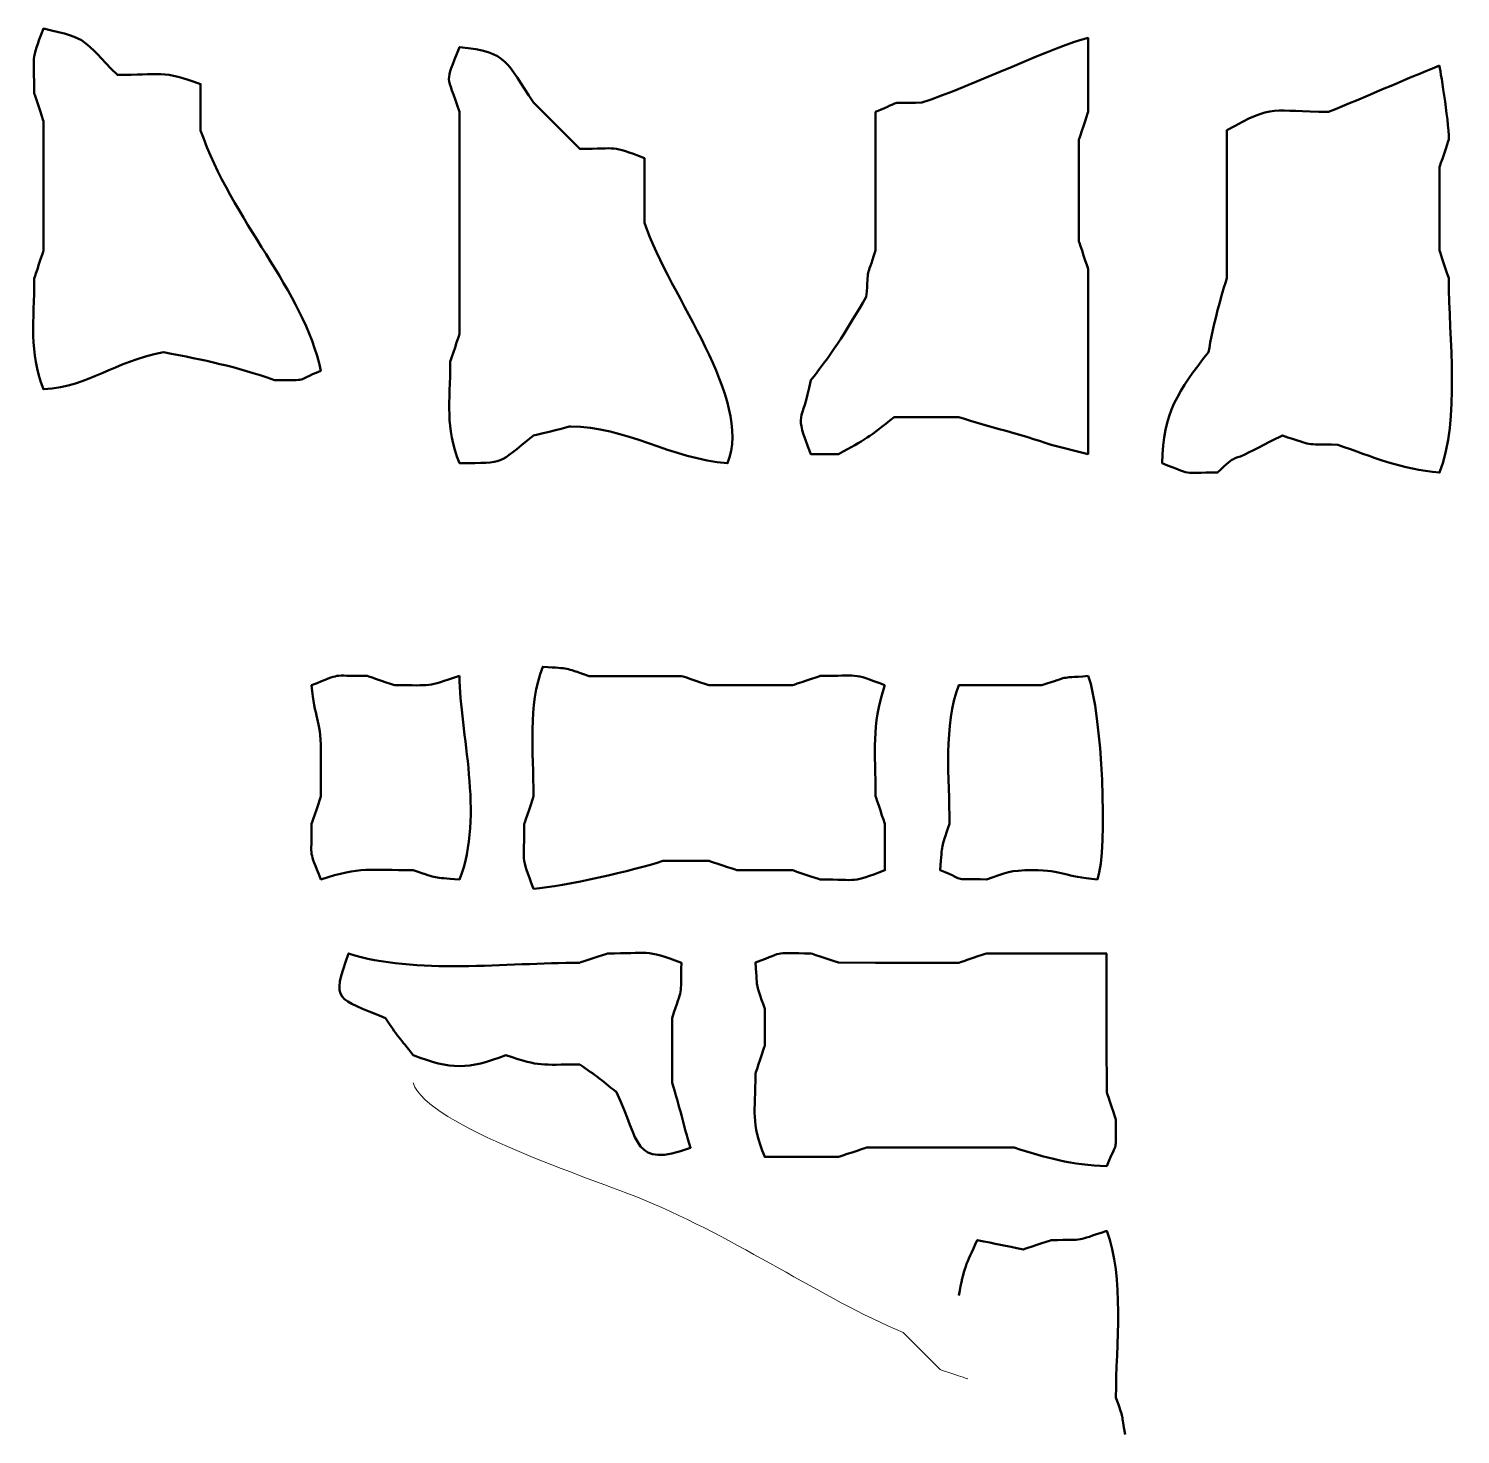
# Model space of a CAD drawing. Header units: centimetres. Extents: x -27.1 to 25.8, y -20 to 19.
# Drawn here: x -0.483 to 1.265, y -12.765 to -11.05 of the extents above; entities that cross this region are included whole.
import ezdxf

# ---------------------------------------------------------------- set-up
doc = ezdxf.new("R2010")
doc.units = ezdxf.units.CM
doc.header["$MEASUREMENT"] = 0
doc.layers.add('layer 1', color=7, linetype='Continuous')

msp = doc.modelspace()

# ---------------------------------------------------------------- linework, layer by layer
at = {"layer": 'layer 1', "color": 225, "lineweight": 50}
for points, knots in [([(-0.27271, -11.17429), (-0.27271, -11.17429), (-0.27271, -11.11789), (-0.27271, -11.11789), (-0.27271, -11.11789), (-0.31714, -11.10064), (-0.32423, -11.10661), (-0.37425, -11.10661), (-0.37425, -11.10661), (-0.41781, -11.06401), (-0.40769, -11.06216), (-0.46452, -11.0502), (-0.46452, -11.0502), (-0.48061, -11.0916), (-0.4758, -11.08152), (-0.4758, -11.12918), (-0.4758, -11.12918), (-0.47553, -11.12985), (-0.4652, -11.16115), (-0.46452, -11.16302), (-0.46452, -11.16302), (-0.46452, -11.16302), (-0.46452, -11.20815), (-0.46452, -11.20815), (-0.46452, -11.20815), (-0.46452, -11.20815), (-0.46452, -11.32099), (-0.46452, -11.32099), (-0.46452, -11.32099), (-0.46479, -11.32166), (-0.47512, -11.35294), (-0.4758, -11.35483), (-0.4758, -11.35483), (-0.47582, -11.40819), (-0.48264, -11.44351), (-0.46452, -11.49022), (-0.46452, -11.49022), (-0.4053, -11.48565), (-0.38184, -11.45717), (-0.31785, -11.44508), (-0.31785, -11.44508), (-0.26648, -11.45479), (-0.23113, -11.46209), (-0.18247, -11.47892), (-0.18247, -11.47892), (-0.1371, -11.47894), (-0.16013, -11.48087), (-0.12604, -11.46765), (-0.12604, -11.46765), (-0.14691, -11.36861), (-0.23431, -11.28529), (-0.27271, -11.17429)], [0, 0, 0, 0, 0.0714286, 0.0714286, 0.0714286, 0.0714286, 0.1428571, 0.1428571, 0.1428571, 0.1428571, 0.2142857, 0.2142857, 0.2142857, 0.2142857, 0.2857143, 0.2857143, 0.2857143, 0.2857143, 0.3571429, 0.3571429, 0.3571429, 0.3571429, 0.4285714, 0.4285714, 0.4285714, 0.4285714, 0.5, 0.5, 0.5, 0.5, 0.5714286, 0.5714286, 0.5714286, 0.5714286, 0.6428571, 0.6428571, 0.6428571, 0.6428571, 0.7142857, 0.7142857, 0.7142857, 0.7142857, 0.7857143, 0.7857143, 0.7857143, 0.7857143, 0.8571429, 0.8571429, 0.8571429, 0.8571429, 1, 1, 1, 1]), ([(0.26886, -11.28716), (0.26886, -11.28716), (0.26886, -11.20817), (0.26886, -11.20817), (0.26886, -11.20817), (0.22743, -11.19208), (0.23755, -11.19687), (0.18987, -11.19687), (0.18987, -11.19687), (0.18987, -11.19687), (0.13347, -11.14048), (0.13347, -11.14048), (0.13347, -11.14048), (0.10053, -11.09175), (0.10333, -11.07872), (0.04321, -11.07279), (0.04321, -11.07279), (0.0248, -11.12017), (0.02734, -11.10287), (0.04321, -11.15178), (0.04321, -11.15178), (0.04321, -11.15178), (0.04321, -11.1969), (0.04321, -11.1969), (0.04321, -11.1969), (0.04321, -11.1969), (0.04321, -11.29844), (0.04321, -11.29844), (0.04321, -11.29844), (0.04321, -11.29844), (0.04321, -11.42255), (0.04321, -11.42255), (0.04321, -11.42255), (0.04294, -11.42322), (0.0326, -11.45452), (0.03191, -11.45639), (0.03191, -11.45639), (0.03191, -11.50865), (0.02531, -11.53442), (0.04321, -11.5805), (0.04321, -11.5805), (0.10154, -11.5793), (0.0876, -11.58284), (0.13346, -11.54665), (0.13346, -11.54665), (0.14532, -11.54418), (0.178, -11.53537), (0.1786, -11.53538), (0.1786, -11.53538), (0.24485, -11.53538), (0.30228, -11.57528), (0.37039, -11.5805), (0.37039, -11.5805), (0.40134, -11.50078), (0.3007, -11.37917), (0.26886, -11.28716)], [0, 0, 0, 0, 0.0666667, 0.0666667, 0.0666667, 0.0666667, 0.1333333, 0.1333333, 0.1333333, 0.1333333, 0.2, 0.2, 0.2, 0.2, 0.2666667, 0.2666667, 0.2666667, 0.2666667, 0.3333333, 0.3333333, 0.3333333, 0.3333333, 0.4, 0.4, 0.4, 0.4, 0.4666667, 0.4666667, 0.4666667, 0.4666667, 0.5333333, 0.5333333, 0.5333333, 0.5333333, 0.6, 0.6, 0.6, 0.6, 0.6666667, 0.6666667, 0.6666667, 0.6666667, 0.7333333, 0.7333333, 0.7333333, 0.7333333, 0.8, 0.8, 0.8, 0.8, 0.8666667, 0.8666667, 0.8666667, 0.8666667, 1, 1, 1, 1]), ([(0.81043, -11.55791), (0.81043, -11.55791), (0.81043, -11.34353), (0.81043, -11.34353), (0.81043, -11.34353), (0.81016, -11.34286), (0.79981, -11.31158), (0.79914, -11.30969), (0.79914, -11.30969), (0.79914, -11.30969), (0.79914, -11.18558), (0.79914, -11.18558), (0.79914, -11.18558), (0.79941, -11.18491), (0.80975, -11.15361), (0.81043, -11.15174), (0.81043, -11.15174), (0.81043, -11.15174), (0.81042, -11.06148), (0.81042, -11.06148), (0.81042, -11.06148), (0.77501, -11.06898), (0.66574, -11.12155), (0.60733, -11.14048), (0.60733, -11.14048), (0.56169, -11.14154), (0.58695, -11.13748), (0.55093, -11.15176), (0.55093, -11.15176), (0.55093, -11.15176), (0.55093, -11.321), (0.55093, -11.321), (0.55093, -11.321), (0.53925, -11.35708), (0.54269, -11.33867), (0.53965, -11.3774), (0.53965, -11.3774), (0.51602, -11.41685), (0.50266, -11.44111), (0.47196, -11.47895), (0.47196, -11.47895), (0.46138, -11.53487), (0.45069, -11.51444), (0.47196, -11.56921), (0.47196, -11.56921), (0.47196, -11.56921), (0.5058, -11.56923), (0.5058, -11.56923), (0.5058, -11.56923), (0.53763, -11.5522), (0.54417, -11.54789), (0.57349, -11.5241), (0.57349, -11.5241), (0.57349, -11.5241), (0.65248, -11.5241), (0.65248, -11.5241), (0.65248, -11.5241), (0.69059, -11.53646), (0.72678, -11.54461), (0.7653, -11.55794), (0.7653, -11.55794), (0.7653, -11.55794), (0.81043, -11.56921), (0.81043, -11.56921), (0.81043, -11.56921), (0.81043, -11.56921), (0.81043, -11.55791), (0.81043, -11.55791)], [0, 0, 0, 0, 0.0555556, 0.0555556, 0.0555556, 0.0555556, 0.1111111, 0.1111111, 0.1111111, 0.1111111, 0.1666667, 0.1666667, 0.1666667, 0.1666667, 0.2222222, 0.2222222, 0.2222222, 0.2222222, 0.2777778, 0.2777778, 0.2777778, 0.2777778, 0.3333333, 0.3333333, 0.3333333, 0.3333333, 0.3888889, 0.3888889, 0.3888889, 0.3888889, 0.4444444, 0.4444444, 0.4444444, 0.4444444, 0.5, 0.5, 0.5, 0.5, 0.5555556, 0.5555556, 0.5555556, 0.5555556, 0.6111111, 0.6111111, 0.6111111, 0.6111111, 0.6666667, 0.6666667, 0.6666667, 0.6666667, 0.7222222, 0.7222222, 0.7222222, 0.7222222, 0.7777778, 0.7777778, 0.7777778, 0.7777778, 0.8333333, 0.8333333, 0.8333333, 0.8333333, 0.8888889, 0.8888889, 0.8888889, 0.8888889, 1, 1, 1, 1]), ([(1.23926, -11.09526), (1.19417, -11.11336), (1.14936, -11.13344), (1.10387, -11.15169), (1.10387, -11.15169), (1.03608, -11.15168), (1.03664, -11.14142), (0.97977, -11.17425), (0.97977, -11.17425), (0.97977, -11.17425), (0.97977, -11.35476), (0.97977, -11.35476), (0.97977, -11.35476), (0.96987, -11.38522), (0.96326, -11.41281), (0.95721, -11.44502), (0.95721, -11.44502), (0.92006, -11.49207), (0.90214, -11.51854), (0.90078, -11.58041), (0.90078, -11.58041), (0.9394, -11.5954), (0.92211, -11.5917), (0.96848, -11.5917), (0.96848, -11.5917), (0.99192, -11.56827), (0.98891, -11.57677), (1.00231, -11.56913), (1.00231, -11.56913), (1.00923, -11.56617), (1.04022, -11.55001), (1.04745, -11.54658), (1.04745, -11.54658), (1.0873, -11.55948), (1.07079, -11.55689), (1.11514, -11.55786), (1.11514, -11.55786), (1.15727, -11.57244), (1.19281, -11.58815), (1.23926, -11.59171), (1.23926, -11.59171), (1.26468, -11.52627), (1.25055, -11.42904), (1.25055, -11.35477), (1.25055, -11.35477), (1.25028, -11.35411), (1.23995, -11.32279), (1.23926, -11.32093), (1.23926, -11.32093), (1.23926, -11.32093), (1.23926, -11.21938), (1.23926, -11.21938), (1.23926, -11.21938), (1.23953, -11.21871), (1.24987, -11.18741), (1.25055, -11.18552), (1.25055, -11.18552), (1.25055, -11.16069), (1.23926, -11.09656), (1.23926, -11.09526)], [0, 0, 0, 0, 0.0625, 0.0625, 0.0625, 0.0625, 0.125, 0.125, 0.125, 0.125, 0.1875, 0.1875, 0.1875, 0.1875, 0.25, 0.25, 0.25, 0.25, 0.3125, 0.3125, 0.3125, 0.3125, 0.375, 0.375, 0.375, 0.375, 0.4375, 0.4375, 0.4375, 0.4375, 0.5, 0.5, 0.5, 0.5, 0.5625, 0.5625, 0.5625, 0.5625, 0.625, 0.625, 0.625, 0.625, 0.6875, 0.6875, 0.6875, 0.6875, 0.75, 0.75, 0.75, 0.75, 0.8125, 0.8125, 0.8125, 0.8125, 0.875, 0.875, 0.875, 0.875, 1, 1, 1, 1]), ([(0.5623, -11.85125), (0.5209, -11.83516), (0.53099, -11.83997), (0.48331, -11.83995), (0.48331, -11.83995), (0.48265, -11.84022), (0.45136, -11.85057), (0.44948, -11.85125), (0.44948, -11.85125), (0.44948, -11.85125), (0.34792, -11.85125), (0.34792, -11.85125), (0.34792, -11.85125), (0.34725, -11.85098), (0.31597, -11.84064), (0.31409, -11.83997), (0.31409, -11.83997), (0.31409, -11.83997), (0.20126, -11.83997), (0.20126, -11.83997), (0.20126, -11.83997), (0.16814, -11.82899), (0.1805, -11.83141), (0.14486, -11.82868), (0.14486, -11.82868), (0.12636, -11.87629), (0.13357, -11.93107), (0.13357, -11.98665), (0.13357, -11.98665), (0.1333, -11.98731), (0.12297, -12.0186), (0.12228, -12.02049), (0.12228, -12.02049), (0.12228, -12.06814), (0.11749, -12.05806), (0.13357, -12.09948), (0.13357, -12.09948), (0.17105, -12.09658), (0.25627, -12.07704), (0.2915, -12.06562), (0.2915, -12.06562), (0.2915, -12.06562), (0.34792, -12.06564), (0.34792, -12.06564), (0.34792, -12.06564), (0.34859, -12.06591), (0.37988, -12.07621), (0.38178, -12.07689), (0.38178, -12.07689), (0.38178, -12.07689), (0.44947, -12.07691), (0.44947, -12.07691), (0.44947, -12.07691), (0.45014, -12.07718), (0.48142, -12.0875), (0.48331, -12.08818), (0.48331, -12.08818), (0.53096, -12.08818), (0.52088, -12.09298), (0.56229, -12.07691), (0.56229, -12.07691), (0.56229, -12.07691), (0.56229, -12.0205), (0.56229, -12.0205), (0.56229, -12.0205), (0.56202, -12.01984), (0.5517, -11.98855), (0.55102, -11.98666), (0.55102, -11.98666), (0.55102, -11.93), (0.54562, -11.90271), (0.5623, -11.85125)], [0, 0, 0, 0, 0.0526316, 0.0526316, 0.0526316, 0.0526316, 0.1052632, 0.1052632, 0.1052632, 0.1052632, 0.1578947, 0.1578947, 0.1578947, 0.1578947, 0.2105263, 0.2105263, 0.2105263, 0.2105263, 0.2631579, 0.2631579, 0.2631579, 0.2631579, 0.3157895, 0.3157895, 0.3157895, 0.3157895, 0.3684211, 0.3684211, 0.3684211, 0.3684211, 0.4210526, 0.4210526, 0.4210526, 0.4210526, 0.4736842, 0.4736842, 0.4736842, 0.4736842, 0.5263158, 0.5263158, 0.5263158, 0.5263158, 0.5789474, 0.5789474, 0.5789474, 0.5789474, 0.6315789, 0.6315789, 0.6315789, 0.6315789, 0.6842105, 0.6842105, 0.6842105, 0.6842105, 0.7368421, 0.7368421, 0.7368421, 0.7368421, 0.7894737, 0.7894737, 0.7894737, 0.7894737, 0.8421053, 0.8421053, 0.8421053, 0.8421053, 0.8947368, 0.8947368, 0.8947368, 0.8947368, 1, 1, 1, 1]), ([(0.04326, -11.83993), (0.00145, -11.8535), (0.01097, -11.85121), (-0.03572, -11.85121), (-0.03572, -11.85121), (-0.03639, -11.85094), (-0.06768, -11.84062), (-0.06957, -11.83993), (-0.06957, -11.83993), (-0.11594, -11.83993), (-0.09867, -11.83622), (-0.13726, -11.85121), (-0.13726, -11.85121), (-0.13412, -11.89211), (-0.12597, -11.89204), (-0.12597, -11.9302), (-0.12597, -11.9302), (-0.12597, -11.9302), (-0.12597, -11.9866), (-0.12597, -11.9866), (-0.12597, -11.9866), (-0.12624, -11.98727), (-0.13658, -12.01856), (-0.13726, -12.02045), (-0.13726, -12.02045), (-0.13726, -12.06682), (-0.14097, -12.04954), (-0.12597, -12.08814), (-0.12597, -12.08814), (-0.07734, -12.07237), (-0.06634, -12.07686), (-0.01315, -12.07685), (-0.01315, -12.07685), (0.01998, -12.08782), (0.0076, -12.08541), (0.04325, -12.08815), (0.04325, -12.08815), (0.07395, -12.00908), (0.04326, -11.90825), (0.04326, -11.83993)], [0, 0, 0, 0, 0.0909091, 0.0909091, 0.0909091, 0.0909091, 0.1818182, 0.1818182, 0.1818182, 0.1818182, 0.2727273, 0.2727273, 0.2727273, 0.2727273, 0.3636364, 0.3636364, 0.3636364, 0.3636364, 0.4545455, 0.4545455, 0.4545455, 0.4545455, 0.5454545, 0.5454545, 0.5454545, 0.5454545, 0.6363636, 0.6363636, 0.6363636, 0.6363636, 0.7272727, 0.7272727, 0.7272727, 0.7272727, 0.8181818, 0.8181818, 0.8181818, 0.8181818, 1, 1, 1, 1]), ([(0.81043, -11.83993), (0.7717, -11.84298), (0.79009, -11.83953), (0.75403, -11.85123), (0.75403, -11.85123), (0.75403, -11.85123), (0.65248, -11.85123), (0.65248, -11.85123), (0.65248, -11.85123), (0.63357, -11.8999), (0.64119, -11.96442), (0.64119, -12.02046), (0.64119, -12.02046), (0.63022, -12.05358), (0.63265, -12.0412), (0.62991, -12.07685), (0.62991, -12.07685), (0.66594, -12.09116), (0.64068, -12.08714), (0.68632, -12.08815), (0.68632, -12.08815), (0.71099, -12.07996), (0.71403, -12.07685), (0.74273, -12.07685), (0.74273, -12.07685), (0.78088, -12.07685), (0.78081, -12.085), (0.82172, -12.08814), (0.82172, -12.08814), (0.83498, -12.05196), (0.82736, -11.88351), (0.81043, -11.83993)], [0, 0, 0, 0, 0.1111111, 0.1111111, 0.1111111, 0.1111111, 0.2222222, 0.2222222, 0.2222222, 0.2222222, 0.3333333, 0.3333333, 0.3333333, 0.3333333, 0.4444444, 0.4444444, 0.4444444, 0.4444444, 0.5555556, 0.5555556, 0.5555556, 0.5555556, 0.6666667, 0.6666667, 0.6666667, 0.6666667, 0.7777778, 0.7777778, 0.7777778, 0.7777778, 1, 1, 1, 1]), ([(-0.01322, -12.3026), (-0.029, -12.28263), (-0.03362, -12.27847), (-0.04707, -12.25749), (-0.04707, -12.25749), (-0.10641, -12.23238), (-0.11409, -12.23824), (-0.09218, -12.1785), (-0.09218, -12.1785), (-0.01149, -12.20468), (0.10039, -12.1898), (0.18987, -12.18978), (0.18987, -12.18978), (0.19054, -12.18951), (0.22184, -12.17919), (0.2237, -12.1785), (0.2237, -12.1785), (0.27257, -12.1785), (0.27078, -12.17304), (0.31399, -12.18978), (0.31399, -12.18978), (0.31305, -12.23416), (0.31563, -12.21764), (0.30271, -12.25747), (0.30271, -12.25747), (0.30271, -12.25747), (0.30271, -12.3026), (0.30271, -12.3026), (0.30271, -12.3026), (0.30271, -12.3026), (0.30271, -12.33645), (0.30271, -12.33645), (0.30271, -12.33645), (0.3118, -12.36451), (0.31617, -12.38735), (0.32526, -12.41542), (0.32526, -12.41542), (0.25487, -12.44124), (0.2631, -12.40813), (0.235, -12.34773), (0.235, -12.34773), (0.21472, -12.3317), (0.2105, -12.32769), (0.18987, -12.31389), (0.18987, -12.31389), (0.14073, -12.31389), (0.14423, -12.31707), (0.09961, -12.30262), (0.09961, -12.30262), (0.05425, -12.32023), (0.03218, -12.32023), (-0.01322, -12.30262), (-0.01324, -12.30261), (-0.01321, -12.30262), (-0.01322, -12.3026)], [0, 0, 0, 0, 0.0714286, 0.0714286, 0.0714286, 0.0714286, 0.1428571, 0.1428571, 0.1428571, 0.1428571, 0.2142857, 0.2142857, 0.2142857, 0.2142857, 0.2857143, 0.2857143, 0.2857143, 0.2857143, 0.3571429, 0.3571429, 0.3571429, 0.3571429, 0.4285714, 0.4285714, 0.4285714, 0.4285714, 0.5, 0.5, 0.5, 0.5, 0.5714286, 0.5714286, 0.5714286, 0.5714286, 0.6428571, 0.6428571, 0.6428571, 0.6428571, 0.7142857, 0.7142857, 0.7142857, 0.7142857, 0.7857143, 0.7857143, 0.7857143, 0.7857143, 0.8571429, 0.8571429, 0.8571429, 0.8571429, 1, 1, 1, 1.00002, 1.00002, 1.00002, 1.00002]), ([(0.83309, -12.1784), (0.83309, -12.1784), (0.68642, -12.17841), (0.68642, -12.17841), (0.68642, -12.17841), (0.68575, -12.17868), (0.65445, -12.189), (0.65258, -12.1897), (0.65258, -12.1897), (0.65258, -12.1897), (0.55103, -12.1897), (0.55103, -12.1897), (0.55103, -12.1897), (0.55103, -12.1897), (0.5059, -12.18968), (0.5059, -12.18968), (0.5059, -12.18968), (0.50523, -12.18941), (0.47395, -12.17909), (0.47206, -12.17841), (0.47206, -12.17841), (0.42569, -12.17841), (0.44296, -12.17469), (0.40437, -12.18968), (0.40437, -12.18968), (0.40741, -12.22842), (0.40397, -12.21003), (0.41565, -12.24609), (0.41565, -12.24609), (0.41565, -12.24609), (0.41565, -12.29122), (0.41565, -12.29122), (0.41565, -12.29122), (0.41538, -12.29189), (0.40505, -12.32317), (0.40437, -12.32506), (0.40437, -12.32506), (0.40437, -12.37507), (0.3984, -12.38218), (0.41565, -12.42661), (0.41565, -12.42661), (0.41565, -12.42661), (0.50591, -12.42662), (0.50591, -12.42662), (0.50591, -12.42662), (0.50658, -12.42635), (0.53787, -12.41602), (0.53976, -12.41532), (0.53976, -12.41532), (0.53976, -12.41532), (0.64131, -12.41532), (0.64131, -12.41532), (0.64131, -12.41532), (0.64131, -12.41532), (0.68644, -12.41534), (0.68644, -12.41534), (0.68644, -12.41534), (0.68644, -12.41534), (0.72028, -12.41534), (0.72028, -12.41534), (0.72028, -12.41534), (0.75749, -12.42739), (0.79073, -12.43697), (0.83309, -12.4379), (0.83309, -12.4379), (0.8474, -12.40186), (0.84339, -12.42714), (0.84439, -12.38148), (0.84439, -12.38148), (0.84412, -12.38081), (0.83378, -12.34953), (0.8331, -12.34763), (0.8331, -12.34763), (0.8331, -12.32118), (0.83231, -12.17988), (0.83309, -12.1784)], [0, 0, 0, 0, 0.05, 0.05, 0.05, 0.05, 0.1, 0.1, 0.1, 0.1, 0.15, 0.15, 0.15, 0.15, 0.2, 0.2, 0.2, 0.2, 0.25, 0.25, 0.25, 0.25, 0.3, 0.3, 0.3, 0.3, 0.35, 0.35, 0.35, 0.35, 0.4, 0.4, 0.4, 0.4, 0.45, 0.45, 0.45, 0.45, 0.5, 0.5, 0.5, 0.5, 0.55, 0.55, 0.55, 0.55, 0.6, 0.6, 0.6, 0.6, 0.65, 0.65, 0.65, 0.65, 0.7, 0.7, 0.7, 0.7, 0.75, 0.75, 0.75, 0.75, 0.8, 0.8, 0.8, 0.8, 0.85, 0.85, 0.85, 0.85, 0.9, 0.9, 0.9, 0.9, 1, 1, 1, 1]), ([(0.65252, -12.5959), (0.65907, -12.56118), (0.66091, -12.5587), (0.67508, -12.52821), (0.67508, -12.52821), (0.69761, -12.53258), (0.70895, -12.53525), (0.73148, -12.53951), (0.73148, -12.53951), (0.73215, -12.53924), (0.76344, -12.52891), (0.76533, -12.52821), (0.76533, -12.52821), (0.8097, -12.52728), (0.79319, -12.52985), (0.83302, -12.51694), (0.83302, -12.51694), (0.85516, -12.57398), (0.84429, -12.65488), (0.8443, -12.72002), (0.8443, -12.72002), (0.85428, -12.74774), (0.8506, -12.73935), (0.85559, -12.76515)], [0, 0, 0, 0, 0.1428571, 0.1428571, 0.1428571, 0.1428571, 0.2857143, 0.2857143, 0.2857143, 0.2857143, 0.4285714, 0.4285714, 0.4285714, 0.4285714, 0.5714286, 0.5714286, 0.5714286, 0.5714286, 0.7142857, 0.7142857, 0.7142857, 0.7142857, 1, 1, 1, 1])]:
    msp.add_open_spline(points, degree=3, knots=knots, dxfattribs=at)
at = {"layer": 'layer 1', "color": 225, "lineweight": 0}
msp.add_open_spline([(-0.01324, -12.33645), (0.00354, -12.38903), (0.205, -12.45289), (0.26883, -12.47932), (0.26883, -12.47932), (0.3829, -12.52654), (0.48438, -12.59863), (0.58475, -12.64108), (0.58475, -12.64108), (0.58475, -12.64108), (0.62986, -12.68621), (0.62986, -12.68621), (0.62986, -12.68621), (0.63053, -12.68648), (0.66182, -12.6968), (0.66371, -12.69748)], degree=3, knots=[0, 0, 0, 0, 0.2, 0.2, 0.2, 0.2, 0.4, 0.4, 0.4, 0.4, 0.6, 0.6, 0.6, 0.6, 1, 1, 1, 1], dxfattribs=at)

doc.saveas('drawing.dxf')
